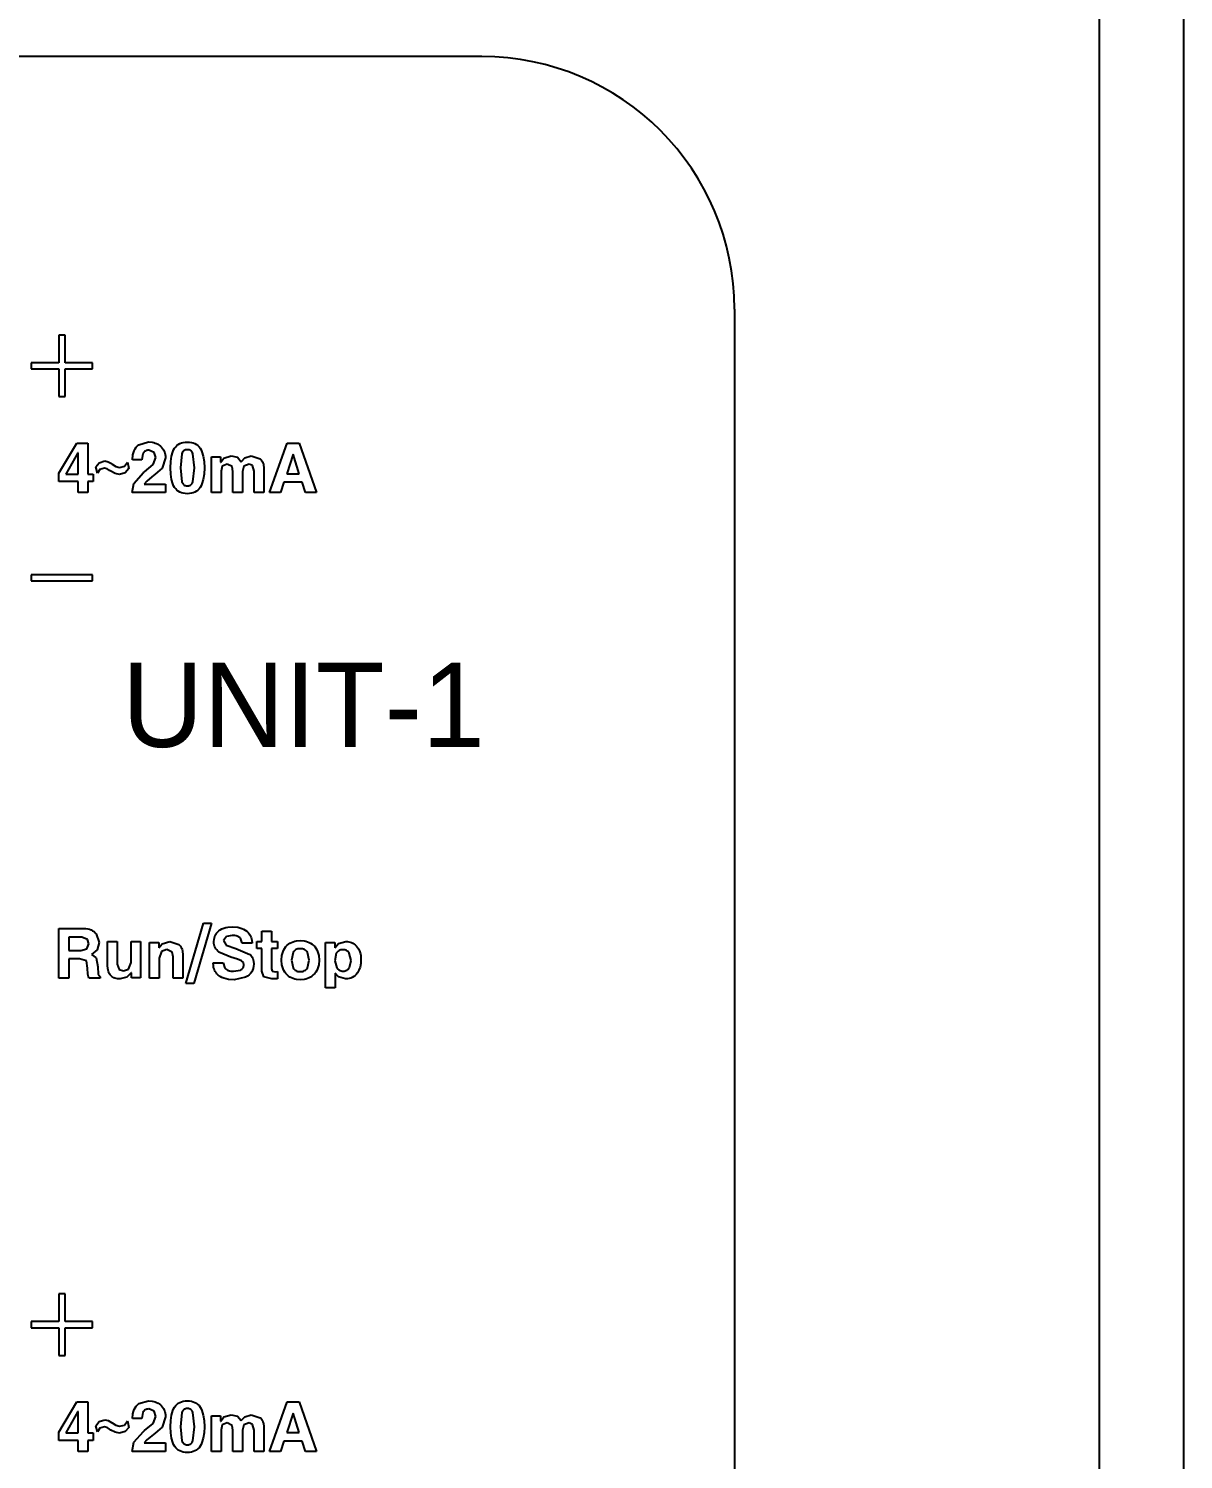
# Model space of a CAD drawing. Header units: millimetres. Extents: x 509 to 2635, y 363 to 1089.
# Drawn here: x 1174.62 to 1195.2, y 690.95 to 716.44 of the extents above; entities that cross this region are included whole.
import ezdxf

# ---------------------------------------------------------------- set-up
doc = ezdxf.new("R2010")
doc.units = ezdxf.units.MM

msp = doc.modelspace()

# ---------------------------------------------------------------- linework, layer by layer
for p, q in [((1193.703, 734.939), (1193.703, 636.939)), ((1195.203, 734.939), (1195.203, 636.939)), ((1187.203, 711.439), (1187.203, 650.439)), ((1175.273, 710.977), (1175.163, 710.977)), ((1175.163, 710.977), (1175.163, 710.485)), ((1175.273, 710.485), (1175.273, 710.977)), ((1175.163, 710.485), (1174.67, 710.485)), ((1174.67, 710.485), (1174.67, 710.375)), ((1174.67, 710.375), (1175.163, 710.375)), ((1175.163, 710.375), (1175.163, 709.882)), ((1175.765, 710.485), (1175.273, 710.485)), ((1175.273, 710.375), (1175.765, 710.375)), ((1175.273, 709.882), (1175.273, 710.375)), ((1175.765, 710.375), (1175.765, 710.485)), ((1175.163, 709.882), (1175.273, 709.882)), ((1175.16, 708.517), (1175.481, 709.054)), ((1175.481, 709.054), (1175.677, 709.054)), ((1175.677, 709.054), (1175.677, 708.501)), ((1176.521, 708.95), (1176.54, 708.978)), ((1176.54, 708.978), (1176.563, 709.003)), ((1176.563, 709.003), (1176.59, 709.024)), ((1176.59, 709.024), (1176.762, 709.073)), ((1176.762, 709.073), (1176.824, 709.068)), ((1176.824, 709.068), (1176.853, 709.063)), ((1176.853, 709.063), (1176.88, 709.055)), ((1176.88, 709.055), (1176.906, 709.045)), ((1176.906, 709.045), (1176.93, 709.032)), ((1176.93, 709.032), (1176.953, 709.018)), ((1176.953, 709.018), (1176.975, 709.001)), ((1176.975, 709.001), (1176.995, 708.981)), ((1176.995, 708.981), (1177.013, 708.958)), ((1177.208, 708.932), (1177.225, 708.961)), ((1177.225, 708.961), (1177.245, 708.987)), ((1177.245, 708.987), (1177.267, 709.01)), ((1177.267, 709.01), (1177.292, 709.029)), ((1177.292, 709.029), (1177.319, 709.044)), ((1177.319, 709.044), (1177.349, 709.056)), ((1177.349, 709.056), (1177.381, 709.065)), ((1177.381, 709.065), (1177.416, 709.07)), ((1177.416, 709.07), (1177.454, 709.072)), ((1177.454, 709.072), (1177.491, 709.07)), ((1177.491, 709.07), (1177.526, 709.065)), ((1177.526, 709.065), (1177.558, 709.056)), ((1177.558, 709.056), (1177.588, 709.044)), ((1177.588, 709.044), (1177.615, 709.029)), ((1177.615, 709.029), (1177.64, 709.01)), ((1177.64, 709.01), (1177.662, 708.987)), ((1177.662, 708.987), (1177.681, 708.961)), ((1177.681, 708.961), (1177.699, 708.932)), ((1178.918, 708.172), (1179.232, 709.054)), ((1179.232, 709.054), (1179.446, 709.054)), ((1179.446, 709.054), (1179.756, 708.172)), ((1175.503, 708.881), (1175.288, 708.501)), ((1175.506, 708.881), (1175.503, 708.881)), ((1175.505, 708.501), (1175.506, 708.881)), ((1175.881, 708.703), (1175.98, 708.735)), ((1175.98, 708.735), (1176.042, 708.72)), ((1176.042, 708.72), (1176.099, 708.689)), ((1176.331, 708.642), (1176.388, 708.716)), ((1176.388, 708.716), (1176.413, 708.6)), ((1176.477, 708.755), (1176.484, 708.844)), ((1176.644, 708.755), (1176.477, 708.755)), ((1176.484, 708.844), (1176.493, 708.882)), ((1176.493, 708.882), (1176.505, 708.918)), ((1176.505, 708.918), (1176.521, 708.95)), ((1176.662, 708.866), (1176.644, 708.755)), ((1176.67, 708.88), (1176.662, 708.866)), ((1176.679, 708.893), (1176.67, 708.88)), ((1176.69, 708.904), (1176.679, 708.893)), ((1176.703, 708.912), (1176.69, 708.904)), ((1176.717, 708.919), (1176.703, 708.912)), ((1176.733, 708.924), (1176.717, 708.919)), ((1176.751, 708.927), (1176.733, 708.924)), ((1176.769, 708.928), (1176.751, 708.927)), ((1176.86, 708.886), (1176.769, 708.928)), ((1176.843, 708.67), (1176.889, 708.794)), ((1176.889, 708.794), (1176.86, 708.886)), ((1177.062, 708.788), (1177.002, 708.606)), ((1177.013, 708.958), (1177.028, 708.934)), ((1177.028, 708.934), (1177.04, 708.909)), ((1177.04, 708.909), (1177.05, 708.881)), ((1177.05, 708.881), (1177.057, 708.852)), ((1177.057, 708.852), (1177.061, 708.821)), ((1177.061, 708.821), (1177.062, 708.788)), ((1177.152, 708.611), (1177.156, 708.723)), ((1177.156, 708.723), (1177.17, 708.818)), ((1177.17, 708.818), (1177.193, 708.898)), ((1177.193, 708.898), (1177.208, 708.932)), ((1177.355, 708.863), (1177.33, 708.611)), ((1177.362, 708.88), (1177.355, 708.863)), ((1177.371, 708.895), (1177.362, 708.88)), ((1177.381, 708.907), (1177.371, 708.895)), ((1177.393, 708.917), (1177.381, 708.907)), ((1177.399, 708.922), (1177.393, 708.917)), ((1177.406, 708.925), (1177.399, 708.922)), ((1177.42, 708.931), (1177.406, 708.925)), ((1177.436, 708.934), (1177.42, 708.931)), ((1177.454, 708.935), (1177.436, 708.934)), ((1177.471, 708.934), (1177.454, 708.935)), ((1177.487, 708.931), (1177.471, 708.934)), ((1177.501, 708.925), (1177.487, 708.931)), ((1177.514, 708.917), (1177.501, 708.925)), ((1177.526, 708.907), (1177.514, 708.917)), ((1177.536, 708.895), (1177.526, 708.907)), ((1177.545, 708.88), (1177.536, 708.895)), ((1177.553, 708.863), (1177.545, 708.88)), ((1177.579, 708.611), (1177.553, 708.863)), ((1177.699, 708.932), (1177.714, 708.898)), ((1177.714, 708.898), (1177.737, 708.818)), ((1177.737, 708.818), (1177.751, 708.723)), ((1177.751, 708.723), (1177.756, 708.611)), ((1177.882, 708.172), (1177.882, 708.808)), ((1177.882, 708.808), (1178.046, 708.808)), ((1178.046, 708.808), (1178.046, 708.713)), ((1178.046, 708.713), (1178.049, 708.713)), ((1178.049, 708.713), (1178.106, 708.786)), ((1178.106, 708.786), (1178.233, 708.826)), ((1178.233, 708.826), (1178.344, 708.801)), ((1178.344, 708.801), (1178.415, 708.722)), ((1178.415, 708.722), (1178.419, 708.728)), ((1178.419, 708.728), (1178.475, 708.79)), ((1178.475, 708.79), (1178.589, 708.826)), ((1178.589, 708.826), (1178.751, 708.771)), ((1178.751, 708.771), (1178.767, 708.756)), ((1178.767, 708.756), (1178.78, 708.739)), ((1178.78, 708.739), (1178.791, 708.72)), ((1178.791, 708.72), (1178.801, 708.701)), ((1179.337, 708.855), (1179.224, 708.506)), ((1179.448, 708.506), (1179.337, 708.855)), ((1175.16, 708.367), (1175.16, 708.517)), ((1175.288, 708.501), (1175.505, 708.501)), ((1175.677, 708.501), (1175.774, 708.501)), ((1175.774, 708.501), (1175.774, 708.367)), ((1175.825, 708.629), (1175.881, 708.703)), ((1175.849, 708.518), (1175.825, 708.629)), ((1175.896, 708.585), (1175.849, 708.518)), ((1175.976, 708.608), (1175.896, 708.585)), ((1176.023, 708.595), (1175.976, 708.608)), ((1176.067, 708.567), (1176.023, 708.595)), ((1176.089, 708.553), (1176.067, 708.567)), ((1176.166, 708.511), (1176.089, 708.553)), ((1176.099, 708.689), (1176.114, 708.678)), ((1176.114, 708.678), (1176.177, 708.639)), ((1176.243, 708.494), (1176.166, 708.511)), ((1176.177, 708.639), (1176.244, 708.619)), ((1176.343, 708.524), (1176.243, 708.494)), ((1176.244, 708.619), (1176.331, 708.642)), ((1176.413, 708.6), (1176.343, 708.524)), ((1176.5, 708.334), (1176.673, 708.529)), ((1176.673, 708.529), (1176.691, 708.543)), ((1176.691, 708.543), (1176.843, 708.67)), ((1176.881, 708.497), (1176.819, 708.45)), ((1177.002, 708.606), (1176.881, 708.497)), ((1177.156, 708.501), (1177.152, 708.611)), ((1177.17, 708.407), (1177.156, 708.501)), ((1177.33, 708.611), (1177.355, 708.363)), ((1177.553, 708.363), (1177.579, 708.611)), ((1177.751, 708.501), (1177.737, 708.407)), ((1177.756, 708.611), (1177.751, 708.501)), ((1178.076, 708.645), (1178.054, 708.554)), ((1178.054, 708.554), (1178.054, 708.172)), ((1178.16, 708.681), (1178.076, 708.645)), ((1178.25, 708.636), (1178.16, 708.681)), ((1178.264, 708.548), (1178.25, 708.636)), ((1178.264, 708.172), (1178.264, 708.548)), ((1178.462, 708.644), (1178.435, 708.548)), ((1178.435, 708.548), (1178.435, 708.172)), ((1178.552, 708.681), (1178.462, 708.644)), ((1178.615, 708.654), (1178.552, 708.681)), ((1178.644, 708.553), (1178.615, 708.654)), ((1178.644, 708.172), (1178.644, 708.553)), ((1178.801, 708.701), (1178.808, 708.68)), ((1178.808, 708.68), (1178.813, 708.657)), ((1178.813, 708.657), (1178.816, 708.633)), ((1178.816, 708.633), (1178.817, 708.608)), ((1178.817, 708.608), (1178.817, 708.172)), ((1179.224, 708.506), (1179.448, 708.506)), ((1175.505, 708.367), (1175.16, 708.367)), ((1175.505, 708.172), (1175.505, 708.367)), ((1175.774, 708.367), (1175.677, 708.367)), ((1175.677, 708.367), (1175.677, 708.172)), ((1176.468, 708.172), (1176.5, 708.334)), ((1176.729, 708.377), (1176.684, 708.324)), ((1176.684, 708.324), (1177.062, 708.324)), ((1176.819, 708.45), (1176.729, 708.377)), ((1177.062, 708.324), (1177.062, 708.172)), ((1177.193, 708.327), (1177.17, 708.407)), ((1177.208, 708.294), (1177.193, 708.327)), ((1177.225, 708.264), (1177.208, 708.294)), ((1177.245, 708.238), (1177.225, 708.264)), ((1177.267, 708.215), (1177.245, 708.238)), ((1177.292, 708.196), (1177.267, 708.215)), ((1177.319, 708.18), (1177.292, 708.196)), ((1177.355, 708.363), (1177.362, 708.346)), ((1177.362, 708.346), (1177.371, 708.331)), ((1177.371, 708.331), (1177.381, 708.319)), ((1177.381, 708.319), (1177.393, 708.308)), ((1177.393, 708.308), (1177.399, 708.304)), ((1177.399, 708.304), (1177.406, 708.3)), ((1177.406, 708.3), (1177.42, 708.295)), ((1177.42, 708.295), (1177.436, 708.291)), ((1177.436, 708.291), (1177.454, 708.29)), ((1177.454, 708.29), (1177.471, 708.291)), ((1177.471, 708.291), (1177.487, 708.295)), ((1177.487, 708.295), (1177.501, 708.3)), ((1177.501, 708.3), (1177.514, 708.308)), ((1177.514, 708.308), (1177.526, 708.319)), ((1177.526, 708.319), (1177.536, 708.331)), ((1177.536, 708.331), (1177.545, 708.346)), ((1177.545, 708.346), (1177.553, 708.363)), ((1177.615, 708.196), (1177.588, 708.18)), ((1177.64, 708.215), (1177.615, 708.196)), ((1177.662, 708.238), (1177.64, 708.215)), ((1177.681, 708.264), (1177.662, 708.238)), ((1177.699, 708.294), (1177.681, 708.264)), ((1177.714, 708.327), (1177.699, 708.294)), ((1177.737, 708.407), (1177.714, 708.327)), ((1179.175, 708.355), (1179.114, 708.172)), ((1179.499, 708.355), (1179.175, 708.355)), ((1179.556, 708.172), (1179.499, 708.355)), ((1175.677, 708.172), (1175.505, 708.172)), ((1177.062, 708.172), (1176.468, 708.172)), ((1177.349, 708.168), (1177.319, 708.18)), ((1177.381, 708.159), (1177.349, 708.168)), ((1177.416, 708.154), (1177.381, 708.159)), ((1177.454, 708.152), (1177.416, 708.154)), ((1177.491, 708.154), (1177.454, 708.152)), ((1177.526, 708.159), (1177.491, 708.154)), ((1177.558, 708.168), (1177.526, 708.159)), ((1177.588, 708.18), (1177.558, 708.168)), ((1178.054, 708.172), (1177.882, 708.172)), ((1178.435, 708.172), (1178.264, 708.172)), ((1178.817, 708.172), (1178.644, 708.172)), ((1179.114, 708.172), (1178.918, 708.172)), ((1179.756, 708.172), (1179.556, 708.172)), ((1175.765, 706.707), (1174.67, 706.707)), ((1174.67, 706.707), (1174.67, 706.597)), ((1175.765, 706.597), (1175.765, 706.707)), ((1174.67, 706.597), (1175.765, 706.597)), ((1175.16, 700.403), (1175.606, 700.403)), ((1175.16, 699.521), (1175.16, 700.403)), ((1175.606, 700.403), (1175.643, 700.402)), ((1175.643, 700.402), (1175.677, 700.397)), ((1175.677, 700.397), (1175.709, 700.39)), ((1175.709, 700.39), (1175.739, 700.379)), ((1175.739, 700.379), (1175.765, 700.366)), ((1175.765, 700.366), (1175.79, 700.349)), ((1175.79, 700.349), (1175.812, 700.33)), ((1175.812, 700.33), (1175.831, 700.307)), ((1175.831, 700.307), (1175.883, 700.154)), ((1177.427, 699.425), (1177.742, 700.499)), ((1177.886, 700.499), (1177.571, 699.425)), ((1177.742, 700.499), (1177.886, 700.499)), ((1177.95, 700.284), (1177.961, 700.303)), ((1177.961, 700.303), (1177.974, 700.322)), ((1177.974, 700.322), (1177.988, 700.339)), ((1177.988, 700.339), (1178.012, 700.361)), ((1178.012, 700.361), (1178.038, 700.38)), ((1178.038, 700.38), (1178.068, 700.396)), ((1178.068, 700.396), (1178.101, 700.409)), ((1178.101, 700.409), (1178.137, 700.42)), ((1178.137, 700.42), (1178.176, 700.427)), ((1178.176, 700.427), (1178.265, 700.433)), ((1178.265, 700.433), (1178.35, 700.426)), ((1178.35, 700.426), (1178.388, 700.418)), ((1178.388, 700.418), (1178.423, 700.407)), ((1178.423, 700.407), (1178.456, 700.393)), ((1178.456, 700.393), (1178.485, 700.375)), ((1178.485, 700.375), (1178.512, 700.355)), ((1178.512, 700.355), (1178.537, 700.331)), ((1178.537, 700.331), (1178.553, 700.311)), ((1178.553, 700.311), (1178.567, 700.289)), ((1178.783, 700.175), (1178.783, 700.357)), ((1178.783, 700.357), (1178.954, 700.357)), ((1178.954, 700.357), (1178.954, 700.175)), ((1175.57, 700.251), (1175.339, 700.251)), ((1175.339, 700.251), (1175.339, 700.014)), ((1175.557, 700.014), (1175.663, 700.042)), ((1175.674, 700.211), (1175.57, 700.251)), ((1175.663, 700.042), (1175.699, 700.134)), ((1175.699, 700.134), (1175.674, 700.211)), ((1175.883, 700.154), (1175.848, 700.024)), ((1176.031, 700.175), (1176.204, 700.175)), ((1176.031, 699.746), (1176.031, 700.175)), ((1176.204, 700.175), (1176.204, 699.77)), ((1176.449, 699.799), (1176.449, 700.175)), ((1176.449, 700.175), (1176.62, 700.175)), ((1176.62, 700.175), (1176.62, 699.523)), ((1176.78, 700.157), (1176.944, 700.157)), ((1176.78, 699.521), (1176.78, 700.157)), ((1176.944, 700.157), (1176.944, 700.062)), ((1176.944, 700.062), (1176.947, 700.062)), ((1176.947, 700.062), (1177.007, 700.133)), ((1177.007, 700.133), (1177.142, 700.175)), ((1177.142, 700.175), (1177.304, 700.12)), ((1177.304, 700.12), (1177.32, 700.104)), ((1177.32, 700.104), (1177.333, 700.088)), ((1177.333, 700.088), (1177.344, 700.069)), ((1177.344, 700.069), (1177.354, 700.05)), ((1177.354, 700.05), (1177.361, 700.028)), ((1177.926, 700.167), (1177.93, 700.217)), ((1177.927, 700.139), (1177.926, 700.167)), ((1177.932, 700.113), (1177.927, 700.139)), ((1177.93, 700.217), (1177.935, 700.241)), ((1177.939, 700.089), (1177.932, 700.113)), ((1177.935, 700.241), (1177.942, 700.263)), ((1177.948, 700.065), (1177.939, 700.089)), ((1177.942, 700.263), (1177.95, 700.284)), ((1177.961, 700.043), (1177.948, 700.065)), ((1177.976, 700.022), (1177.961, 700.043)), ((1178.149, 700.26), (1178.099, 700.188)), ((1178.099, 700.188), (1178.146, 700.108)), ((1178.146, 700.108), (1178.316, 700.046)), ((1178.252, 700.282), (1178.149, 700.26)), ((1178.3, 700.279), (1178.252, 700.282)), ((1178.322, 700.275), (1178.3, 700.279)), ((1178.316, 700.046), (1178.567, 699.943)), ((1178.341, 700.269), (1178.322, 700.275)), ((1178.359, 700.262), (1178.341, 700.269)), ((1178.375, 700.253), (1178.359, 700.262)), ((1178.389, 700.242), (1178.375, 700.253)), ((1178.401, 700.23), (1178.389, 700.242)), ((1178.432, 700.141), (1178.401, 700.23)), ((1178.607, 700.141), (1178.432, 700.141)), ((1178.567, 700.289), (1178.58, 700.267)), ((1178.58, 700.267), (1178.589, 700.244)), ((1178.589, 700.244), (1178.597, 700.22)), ((1178.597, 700.22), (1178.603, 700.194)), ((1178.603, 700.194), (1178.607, 700.141)), ((1178.694, 700.175), (1178.783, 700.175)), ((1178.694, 700.051), (1178.694, 700.175)), ((1178.783, 700.051), (1178.694, 700.051)), ((1178.783, 699.647), (1178.783, 700.051)), ((1178.954, 700.175), (1179.062, 700.175)), ((1178.954, 700.051), (1178.954, 699.688)), ((1179.062, 700.051), (1178.954, 700.051)), ((1179.062, 700.175), (1179.062, 700.051)), ((1179.172, 700.025), (1179.189, 700.054)), ((1179.189, 700.054), (1179.209, 700.081)), ((1179.209, 700.081), (1179.233, 700.106)), ((1179.233, 700.106), (1179.256, 700.125)), ((1179.256, 700.125), (1179.281, 700.142)), ((1179.281, 700.142), (1179.308, 700.156)), ((1179.308, 700.156), (1179.336, 700.168)), ((1179.336, 700.168), (1179.366, 700.177)), ((1179.366, 700.177), (1179.398, 700.183)), ((1179.398, 700.183), (1179.466, 700.188)), ((1179.424, 700.041), (1179.406, 700.035)), ((1179.444, 700.044), (1179.424, 700.041)), ((1179.466, 700.045), (1179.444, 700.044)), ((1179.466, 700.188), (1179.534, 700.183)), ((1179.487, 700.044), (1179.466, 700.045)), ((1179.507, 700.041), (1179.487, 700.044)), ((1179.525, 700.035), (1179.507, 700.041)), ((1179.534, 700.183), (1179.565, 700.177)), ((1179.565, 700.177), (1179.595, 700.168)), ((1179.595, 700.168), (1179.623, 700.156)), ((1179.623, 700.156), (1179.65, 700.142)), ((1179.65, 700.142), (1179.675, 700.125)), ((1179.675, 700.125), (1179.698, 700.106)), ((1179.698, 700.106), (1179.722, 700.081)), ((1179.722, 700.081), (1179.743, 700.054)), ((1179.743, 700.054), (1179.76, 700.025)), ((1179.915, 700.157), (1180.081, 700.157)), ((1179.915, 699.348), (1179.915, 700.157)), ((1180.081, 700.157), (1180.081, 700.063)), ((1180.081, 700.063), (1180.082, 700.063)), ((1180.082, 700.063), (1180.148, 700.139)), ((1180.148, 700.139), (1180.277, 700.175)), ((1180.277, 700.175), (1180.305, 700.174)), ((1180.305, 700.174), (1180.331, 700.17)), ((1180.331, 700.17), (1180.357, 700.163)), ((1180.357, 700.163), (1180.381, 700.154)), ((1180.381, 700.154), (1180.404, 700.143)), ((1180.404, 700.143), (1180.426, 700.128)), ((1180.426, 700.128), (1180.446, 700.112)), ((1180.446, 700.112), (1180.466, 700.092)), ((1180.466, 700.092), (1180.485, 700.069)), ((1180.485, 700.069), (1180.501, 700.043)), ((1180.501, 700.043), (1180.515, 700.016)), ((1175.339, 700.014), (1175.557, 700.014)), ((1175.339, 699.866), (1175.339, 699.521)), ((1175.531, 699.866), (1175.339, 699.866)), ((1175.654, 699.827), (1175.531, 699.866)), ((1175.676, 699.699), (1175.654, 699.827)), ((1175.848, 700.024), (1175.747, 699.944)), ((1175.747, 699.944), (1175.83, 699.882)), ((1175.83, 699.882), (1175.858, 699.72)), ((1176.403, 699.682), (1176.449, 699.799)), ((1176.99, 699.993), (1176.951, 699.879)), ((1176.951, 699.879), (1176.951, 699.521)), ((1177.087, 700.03), (1176.99, 699.993)), ((1177.183, 699.985), (1177.087, 700.03)), ((1177.198, 699.902), (1177.183, 699.985)), ((1177.198, 699.521), (1177.198, 699.902)), ((1177.361, 700.028), (1177.366, 700.006)), ((1177.366, 700.006), (1177.369, 699.982)), ((1177.369, 699.982), (1177.37, 699.957)), ((1177.37, 699.957), (1177.37, 699.521)), ((1177.913, 699.793), (1178.091, 699.793)), ((1177.917, 699.737), (1177.913, 699.793)), ((1177.994, 700.003), (1177.976, 700.022)), ((1178.015, 699.985), (1177.994, 700.003)), ((1178.229, 699.892), (1178.015, 699.985)), ((1178.091, 699.793), (1178.123, 699.696)), ((1178.347, 699.858), (1178.229, 699.892)), ((1178.418, 699.83), (1178.347, 699.858)), ((1178.452, 699.799), (1178.418, 699.83)), ((1178.46, 699.755), (1178.452, 699.799)), ((1178.567, 699.943), (1178.583, 699.928)), ((1178.583, 699.928), (1178.598, 699.91)), ((1178.598, 699.91), (1178.609, 699.891)), ((1178.609, 699.891), (1178.619, 699.871)), ((1178.619, 699.871), (1178.627, 699.848)), ((1178.627, 699.848), (1178.632, 699.824)), ((1178.632, 699.824), (1178.637, 699.771)), ((1179.132, 699.84), (1179.139, 699.921)), ((1179.139, 699.76), (1179.132, 699.84)), ((1179.139, 699.921), (1179.147, 699.958)), ((1179.147, 699.958), (1179.158, 699.993)), ((1179.158, 699.993), (1179.172, 700.025)), ((1179.338, 699.977), (1179.31, 699.84)), ((1179.31, 699.84), (1179.338, 699.706)), ((1179.348, 699.993), (1179.338, 699.977)), ((1179.36, 700.006), (1179.348, 699.993)), ((1179.374, 700.018), (1179.36, 700.006)), ((1179.389, 700.028), (1179.374, 700.018)), ((1179.406, 700.035), (1179.389, 700.028)), ((1179.542, 700.028), (1179.525, 700.035)), ((1179.557, 700.018), (1179.542, 700.028)), ((1179.571, 700.006), (1179.557, 700.018)), ((1179.583, 699.993), (1179.571, 700.006)), ((1179.593, 699.977), (1179.583, 699.993)), ((1179.623, 699.84), (1179.593, 699.977)), ((1179.593, 699.706), (1179.623, 699.84)), ((1179.76, 700.025), (1179.774, 699.993)), ((1179.774, 699.993), (1179.786, 699.958)), ((1179.786, 699.958), (1179.794, 699.921)), ((1179.794, 699.921), (1179.8, 699.84)), ((1179.8, 699.84), (1179.794, 699.76)), ((1180.108, 699.963), (1180.081, 699.827)), ((1180.081, 699.827), (1180.114, 699.704)), ((1180.118, 699.978), (1180.108, 699.963)), ((1180.13, 699.991), (1180.118, 699.978)), ((1180.142, 700.002), (1180.13, 699.991)), ((1180.156, 700.011), (1180.142, 700.002)), ((1180.172, 700.018), (1180.156, 700.011)), ((1180.189, 700.023), (1180.172, 700.018)), ((1180.207, 700.025), (1180.189, 700.023)), ((1180.226, 700.026), (1180.207, 700.025)), ((1180.244, 700.026), (1180.226, 700.026)), ((1180.261, 700.023), (1180.244, 700.026)), ((1180.277, 700.018), (1180.261, 700.023)), ((1180.291, 700.012), (1180.277, 700.018)), ((1180.305, 700.003), (1180.291, 700.012)), ((1180.317, 699.993), (1180.305, 700.003)), ((1180.328, 699.981), (1180.317, 699.993)), ((1180.338, 699.968), (1180.328, 699.981)), ((1180.371, 699.835), (1180.338, 699.968)), ((1180.341, 699.712), (1180.371, 699.835)), ((1180.515, 700.016), (1180.527, 699.986)), ((1180.527, 699.986), (1180.536, 699.955)), ((1180.536, 699.955), (1180.542, 699.921)), ((1180.542, 699.921), (1180.547, 699.847)), ((1180.547, 699.847), (1180.543, 699.78)), ((1175.68, 699.593), (1175.676, 699.699)), ((1175.695, 699.521), (1175.68, 699.593)), ((1175.858, 699.72), (1175.863, 699.589)), ((1175.863, 699.589), (1175.898, 699.545)), ((1175.898, 699.545), (1175.898, 699.521)), ((1176.035, 699.69), (1176.031, 699.746)), ((1176.04, 699.664), (1176.035, 699.69)), ((1176.047, 699.641), (1176.04, 699.664)), ((1176.056, 699.619), (1176.047, 699.641)), ((1176.067, 699.599), (1176.056, 699.619)), ((1176.079, 699.58), (1176.067, 699.599)), ((1176.094, 699.564), (1176.079, 699.58)), ((1176.109, 699.55), (1176.094, 699.564)), ((1176.126, 699.538), (1176.109, 699.55)), ((1176.144, 699.528), (1176.126, 699.538)), ((1176.204, 699.77), (1176.24, 699.674)), ((1176.24, 699.674), (1176.316, 699.651)), ((1176.373, 699.535), (1176.255, 699.505)), ((1176.316, 699.651), (1176.403, 699.682)), ((1176.454, 699.616), (1176.373, 699.535)), ((1176.456, 699.616), (1176.454, 699.616)), ((1176.456, 699.523), (1176.456, 699.616)), ((1177.922, 699.71), (1177.917, 699.737)), ((1177.929, 699.686), (1177.922, 699.71)), ((1177.939, 699.662), (1177.929, 699.686)), ((1177.95, 699.64), (1177.939, 699.662)), ((1177.964, 699.619), (1177.95, 699.64)), ((1177.98, 699.599), (1177.964, 699.619)), ((1178.005, 699.574), (1177.98, 699.599)), ((1178.035, 699.552), (1178.005, 699.574)), ((1178.068, 699.534), (1178.035, 699.552)), ((1178.104, 699.518), (1178.068, 699.534)), ((1178.123, 699.696), (1178.135, 699.684)), ((1178.135, 699.684), (1178.149, 699.673)), ((1178.149, 699.673), (1178.166, 699.664)), ((1178.166, 699.664), (1178.184, 699.657)), ((1178.184, 699.657), (1178.204, 699.651)), ((1178.204, 699.651), (1178.226, 699.647)), ((1178.226, 699.647), (1178.276, 699.644)), ((1178.276, 699.644), (1178.4, 699.665)), ((1178.492, 699.536), (1178.289, 699.491)), ((1178.4, 699.665), (1178.414, 699.673)), ((1178.414, 699.673), (1178.426, 699.682)), ((1178.426, 699.682), (1178.437, 699.691)), ((1178.437, 699.691), (1178.445, 699.702)), ((1178.445, 699.702), (1178.451, 699.714)), ((1178.451, 699.714), (1178.456, 699.726)), ((1178.456, 699.726), (1178.459, 699.74)), ((1178.459, 699.74), (1178.46, 699.755)), ((1178.526, 699.555), (1178.492, 699.536)), ((1178.555, 699.577), (1178.526, 699.555)), ((1178.58, 699.602), (1178.555, 699.577)), ((1178.6, 699.63), (1178.58, 699.602)), ((1178.616, 699.661), (1178.6, 699.63)), ((1178.628, 699.694), (1178.616, 699.661)), ((1178.634, 699.731), (1178.628, 699.694)), ((1178.637, 699.771), (1178.634, 699.731)), ((1178.814, 699.545), (1178.783, 699.647)), ((1178.958, 699.505), (1178.814, 699.545)), ((1178.954, 699.688), (1178.964, 699.647)), ((1178.964, 699.647), (1179.026, 699.635)), ((1179.026, 699.635), (1179.062, 699.636)), ((1179.062, 699.636), (1179.062, 699.507)), ((1179.147, 699.723), (1179.139, 699.76)), ((1179.158, 699.689), (1179.147, 699.723)), ((1179.172, 699.657), (1179.158, 699.689)), ((1179.189, 699.628), (1179.172, 699.657)), ((1179.209, 699.601), (1179.189, 699.628)), ((1179.233, 699.577), (1179.209, 699.601)), ((1179.256, 699.557), (1179.233, 699.577)), ((1179.281, 699.539), (1179.256, 699.557)), ((1179.308, 699.525), (1179.281, 699.539)), ((1179.338, 699.706), (1179.348, 699.689)), ((1179.348, 699.689), (1179.361, 699.675)), ((1179.361, 699.675), (1179.374, 699.663)), ((1179.374, 699.663), (1179.389, 699.654)), ((1179.389, 699.654), (1179.406, 699.646)), ((1179.406, 699.646), (1179.424, 699.641)), ((1179.424, 699.641), (1179.444, 699.637)), ((1179.444, 699.637), (1179.466, 699.636)), ((1179.466, 699.636), (1179.487, 699.637)), ((1179.487, 699.637), (1179.507, 699.641)), ((1179.507, 699.641), (1179.525, 699.646)), ((1179.525, 699.646), (1179.542, 699.654)), ((1179.542, 699.654), (1179.557, 699.663)), ((1179.557, 699.663), (1179.571, 699.675)), ((1179.571, 699.675), (1179.583, 699.689)), ((1179.583, 699.689), (1179.593, 699.706)), ((1179.649, 699.539), (1179.623, 699.525)), ((1179.674, 699.557), (1179.649, 699.539)), ((1179.698, 699.577), (1179.674, 699.557)), ((1179.722, 699.601), (1179.698, 699.577)), ((1179.743, 699.628), (1179.722, 699.601)), ((1179.76, 699.657), (1179.743, 699.628)), ((1179.774, 699.689), (1179.76, 699.657)), ((1179.786, 699.723), (1179.774, 699.689)), ((1179.794, 699.76), (1179.786, 699.723)), ((1180.088, 699.607), (1180.088, 699.348)), ((1180.089, 699.607), (1180.088, 699.607)), ((1180.144, 699.543), (1180.089, 699.607)), ((1180.114, 699.704), (1180.125, 699.69)), ((1180.125, 699.69), (1180.137, 699.679)), ((1180.137, 699.679), (1180.15, 699.669)), ((1180.273, 699.505), (1180.144, 699.543)), ((1180.15, 699.669), (1180.163, 699.661)), ((1180.163, 699.661), (1180.178, 699.654)), ((1180.178, 699.654), (1180.195, 699.65)), ((1180.195, 699.65), (1180.212, 699.647)), ((1180.212, 699.647), (1180.23, 699.646)), ((1180.23, 699.646), (1180.248, 699.647)), ((1180.248, 699.647), (1180.265, 699.65)), ((1180.265, 699.65), (1180.28, 699.655)), ((1180.28, 699.655), (1180.295, 699.663)), ((1180.295, 699.663), (1180.308, 699.672)), ((1180.308, 699.672), (1180.32, 699.683)), ((1180.32, 699.683), (1180.331, 699.697)), ((1180.331, 699.697), (1180.341, 699.712)), ((1180.393, 699.532), (1180.366, 699.52)), ((1180.418, 699.547), (1180.393, 699.532)), ((1180.442, 699.566), (1180.418, 699.547)), ((1180.463, 699.588), (1180.442, 699.566)), ((1180.483, 699.613), (1180.463, 699.588)), ((1180.511, 699.663), (1180.483, 699.613)), ((1180.531, 699.718), (1180.511, 699.663)), ((1180.543, 699.78), (1180.531, 699.718)), ((1175.339, 699.521), (1175.16, 699.521)), ((1175.898, 699.521), (1175.695, 699.521)), ((1176.163, 699.52), (1176.144, 699.528)), ((1176.184, 699.513), (1176.163, 699.52)), ((1176.206, 699.509), (1176.184, 699.513)), ((1176.255, 699.505), (1176.206, 699.509)), ((1176.62, 699.523), (1176.456, 699.523)), ((1176.951, 699.521), (1176.78, 699.521)), ((1177.37, 699.521), (1177.198, 699.521)), ((1177.571, 699.425), (1177.427, 699.425)), ((1178.145, 699.507), (1178.104, 699.518)), ((1178.189, 699.498), (1178.145, 699.507)), ((1178.289, 699.491), (1178.189, 699.498)), ((1179.062, 699.507), (1178.958, 699.505)), ((1179.336, 699.513), (1179.308, 699.525)), ((1179.366, 699.503), (1179.336, 699.513)), ((1179.398, 699.497), (1179.366, 699.503)), ((1179.466, 699.491), (1179.398, 699.497)), ((1179.533, 699.497), (1179.466, 699.491)), ((1179.565, 699.503), (1179.533, 699.497)), ((1179.594, 699.513), (1179.565, 699.503)), ((1179.623, 699.525), (1179.594, 699.513)), ((1180.088, 699.348), (1179.915, 699.348)), ((1180.306, 699.507), (1180.273, 699.505)), ((1180.337, 699.512), (1180.306, 699.507)), ((1180.366, 699.52), (1180.337, 699.512)), ((1175.273, 693.894), (1175.163, 693.894)), ((1175.163, 693.894), (1175.163, 693.401)), ((1175.273, 693.401), (1175.273, 693.894)), ((1175.163, 693.401), (1174.67, 693.401)), ((1174.67, 693.401), (1174.67, 693.291)), ((1174.67, 693.291), (1175.163, 693.291)), ((1175.163, 693.291), (1175.163, 692.798)), ((1175.765, 693.401), (1175.273, 693.401)), ((1175.273, 693.291), (1175.765, 693.291)), ((1175.273, 692.798), (1175.273, 693.291)), ((1175.765, 693.291), (1175.765, 693.401)), ((1175.163, 692.798), (1175.273, 692.798)), ((1175.16, 691.433), (1175.481, 691.971)), ((1175.481, 691.971), (1175.677, 691.971)), ((1175.677, 691.971), (1175.677, 691.417)), ((1176.521, 691.866), (1176.54, 691.894)), ((1176.54, 691.894), (1176.563, 691.919)), ((1176.563, 691.919), (1176.59, 691.94)), ((1176.59, 691.94), (1176.762, 691.989)), ((1176.762, 691.989), (1176.824, 691.984)), ((1176.824, 691.984), (1176.853, 691.979)), ((1176.853, 691.979), (1176.88, 691.971)), ((1176.88, 691.971), (1176.906, 691.961)), ((1176.906, 691.961), (1176.93, 691.949)), ((1176.93, 691.949), (1176.953, 691.934)), ((1176.953, 691.934), (1176.975, 691.917)), ((1176.975, 691.917), (1176.995, 691.897)), ((1176.995, 691.897), (1177.013, 691.875)), ((1177.225, 691.877), (1177.245, 691.903)), ((1177.245, 691.903), (1177.267, 691.926)), ((1177.267, 691.926), (1177.292, 691.945)), ((1177.292, 691.945), (1177.319, 691.96)), ((1177.319, 691.96), (1177.349, 691.972)), ((1177.349, 691.972), (1177.381, 691.981)), ((1177.381, 691.981), (1177.416, 691.986)), ((1177.416, 691.986), (1177.454, 691.988)), ((1177.454, 691.988), (1177.491, 691.986)), ((1177.491, 691.986), (1177.526, 691.981)), ((1177.526, 691.981), (1177.558, 691.972)), ((1177.558, 691.972), (1177.588, 691.96)), ((1177.588, 691.96), (1177.615, 691.945)), ((1177.615, 691.945), (1177.64, 691.926)), ((1177.64, 691.926), (1177.662, 691.903)), ((1177.662, 691.903), (1177.681, 691.877)), ((1178.918, 691.088), (1179.232, 691.971)), ((1179.232, 691.971), (1179.446, 691.971)), ((1179.446, 691.971), (1179.756, 691.088)), ((1175.503, 691.797), (1175.288, 691.417)), ((1175.506, 691.797), (1175.503, 691.797)), ((1175.505, 691.417), (1175.506, 691.797)), ((1175.881, 691.619), (1175.98, 691.652)), ((1175.98, 691.652), (1176.042, 691.636)), ((1176.042, 691.636), (1176.099, 691.605)), ((1176.331, 691.558), (1176.388, 691.632)), ((1176.388, 691.632), (1176.413, 691.516)), ((1176.477, 691.672), (1176.484, 691.76)), ((1176.644, 691.672), (1176.477, 691.672)), ((1176.484, 691.76), (1176.493, 691.799)), ((1176.493, 691.799), (1176.505, 691.834)), ((1176.505, 691.834), (1176.521, 691.866)), ((1176.662, 691.782), (1176.644, 691.672)), ((1176.67, 691.796), (1176.662, 691.782)), ((1176.679, 691.809), (1176.67, 691.796)), ((1176.69, 691.82), (1176.679, 691.809)), ((1176.703, 691.829), (1176.69, 691.82)), ((1176.717, 691.835), (1176.703, 691.829)), ((1176.733, 691.84), (1176.717, 691.835)), ((1176.751, 691.843), (1176.733, 691.84)), ((1176.769, 691.844), (1176.751, 691.843)), ((1176.86, 691.802), (1176.769, 691.844)), ((1176.843, 691.587), (1176.889, 691.71)), ((1176.889, 691.71), (1176.86, 691.802)), ((1177.062, 691.704), (1177.002, 691.522)), ((1177.013, 691.875), (1177.028, 691.851)), ((1177.028, 691.851), (1177.04, 691.825)), ((1177.04, 691.825), (1177.05, 691.797)), ((1177.05, 691.797), (1177.057, 691.768)), ((1177.057, 691.768), (1177.061, 691.737)), ((1177.061, 691.737), (1177.062, 691.704)), ((1177.152, 691.528), (1177.156, 691.639)), ((1177.156, 691.639), (1177.17, 691.734)), ((1177.17, 691.734), (1177.193, 691.814)), ((1177.193, 691.814), (1177.208, 691.848)), ((1177.208, 691.848), (1177.225, 691.877)), ((1177.355, 691.78), (1177.33, 691.528)), ((1177.362, 691.796), (1177.355, 691.78)), ((1177.371, 691.811), (1177.362, 691.796)), ((1177.381, 691.823), (1177.371, 691.811)), ((1177.393, 691.834), (1177.381, 691.823)), ((1177.399, 691.838), (1177.393, 691.834)), ((1177.406, 691.841), (1177.399, 691.838)), ((1177.42, 691.847), (1177.406, 691.841)), ((1177.436, 691.85), (1177.42, 691.847)), ((1177.454, 691.852), (1177.436, 691.85)), ((1177.471, 691.85), (1177.454, 691.852)), ((1177.487, 691.847), (1177.471, 691.85)), ((1177.501, 691.841), (1177.487, 691.847)), ((1177.514, 691.834), (1177.501, 691.841)), ((1177.526, 691.823), (1177.514, 691.834)), ((1177.536, 691.811), (1177.526, 691.823)), ((1177.545, 691.796), (1177.536, 691.811)), ((1177.553, 691.78), (1177.545, 691.796)), ((1177.579, 691.528), (1177.553, 691.78)), ((1177.681, 691.877), (1177.699, 691.848)), ((1177.699, 691.848), (1177.714, 691.814)), ((1177.714, 691.814), (1177.737, 691.734)), ((1177.737, 691.734), (1177.751, 691.639)), ((1177.751, 691.639), (1177.756, 691.528)), ((1177.882, 691.724), (1178.046, 691.724)), ((1177.882, 691.088), (1177.882, 691.724)), ((1178.046, 691.724), (1178.046, 691.629)), ((1178.046, 691.629), (1178.049, 691.629)), ((1178.049, 691.629), (1178.106, 691.702)), ((1178.106, 691.702), (1178.233, 691.742)), ((1178.233, 691.742), (1178.344, 691.717)), ((1178.344, 691.717), (1178.415, 691.638)), ((1178.415, 691.638), (1178.419, 691.644)), ((1178.419, 691.644), (1178.475, 691.706)), ((1178.475, 691.706), (1178.589, 691.742)), ((1178.589, 691.742), (1178.751, 691.687)), ((1178.751, 691.687), (1178.767, 691.672)), ((1178.767, 691.672), (1178.78, 691.655)), ((1178.78, 691.655), (1178.791, 691.637)), ((1178.791, 691.637), (1178.801, 691.617)), ((1179.337, 691.771), (1179.224, 691.422)), ((1179.448, 691.422), (1179.337, 691.771)), ((1175.16, 691.283), (1175.16, 691.433)), ((1175.288, 691.417), (1175.505, 691.417)), ((1175.677, 691.417), (1175.774, 691.417)), ((1175.774, 691.417), (1175.774, 691.283)), ((1175.825, 691.546), (1175.881, 691.619)), ((1175.849, 691.434), (1175.825, 691.546)), ((1175.896, 691.501), (1175.849, 691.434)), ((1175.976, 691.524), (1175.896, 691.501)), ((1176.023, 691.511), (1175.976, 691.524)), ((1176.067, 691.483), (1176.023, 691.511)), ((1176.089, 691.469), (1176.067, 691.483)), ((1176.166, 691.428), (1176.089, 691.469)), ((1176.099, 691.605), (1176.114, 691.594)), ((1176.114, 691.594), (1176.177, 691.555)), ((1176.243, 691.41), (1176.166, 691.428)), ((1176.177, 691.555), (1176.244, 691.535)), ((1176.343, 691.44), (1176.243, 691.41)), ((1176.244, 691.535), (1176.331, 691.558)), ((1176.413, 691.516), (1176.343, 691.44)), ((1176.5, 691.25), (1176.673, 691.445)), ((1176.673, 691.445), (1176.691, 691.46)), ((1176.691, 691.46), (1176.843, 691.587)), ((1176.881, 691.413), (1176.819, 691.366)), ((1177.002, 691.522), (1176.881, 691.413)), ((1177.156, 691.417), (1177.152, 691.528)), ((1177.17, 691.323), (1177.156, 691.417)), ((1177.33, 691.528), (1177.355, 691.279)), ((1177.553, 691.279), (1177.579, 691.528)), ((1177.751, 691.417), (1177.737, 691.323)), ((1177.756, 691.528), (1177.751, 691.417)), ((1178.076, 691.561), (1178.054, 691.47)), ((1178.054, 691.47), (1178.054, 691.088)), ((1178.16, 691.598), (1178.076, 691.561)), ((1178.25, 691.552), (1178.16, 691.598)), ((1178.264, 691.464), (1178.25, 691.552)), ((1178.264, 691.088), (1178.264, 691.464)), ((1178.462, 691.56), (1178.435, 691.464)), ((1178.435, 691.464), (1178.435, 691.088)), ((1178.552, 691.598), (1178.462, 691.56)), ((1178.615, 691.57), (1178.552, 691.598)), ((1178.644, 691.469), (1178.615, 691.57)), ((1178.644, 691.088), (1178.644, 691.469)), ((1178.801, 691.617), (1178.808, 691.596)), ((1178.808, 691.596), (1178.813, 691.573)), ((1178.813, 691.573), (1178.816, 691.549)), ((1178.816, 691.549), (1178.817, 691.524)), ((1178.817, 691.524), (1178.817, 691.088)), ((1179.224, 691.422), (1179.448, 691.422)), ((1175.505, 691.283), (1175.16, 691.283)), ((1175.505, 691.088), (1175.505, 691.283)), ((1175.774, 691.283), (1175.677, 691.283)), ((1175.677, 691.283), (1175.677, 691.088)), ((1176.468, 691.088), (1176.5, 691.25)), ((1176.729, 691.293), (1176.684, 691.24)), ((1176.684, 691.24), (1177.062, 691.24)), ((1176.819, 691.366), (1176.729, 691.293)), ((1177.062, 691.24), (1177.062, 691.088)), ((1177.193, 691.244), (1177.17, 691.323)), ((1177.208, 691.21), (1177.193, 691.244)), ((1177.225, 691.18), (1177.208, 691.21)), ((1177.245, 691.154), (1177.225, 691.18)), ((1177.267, 691.131), (1177.245, 691.154)), ((1177.292, 691.112), (1177.267, 691.131)), ((1177.355, 691.279), (1177.362, 691.262)), ((1177.362, 691.262), (1177.371, 691.247)), ((1177.371, 691.247), (1177.381, 691.235)), ((1177.381, 691.235), (1177.393, 691.224)), ((1177.393, 691.224), (1177.399, 691.22)), ((1177.399, 691.22), (1177.406, 691.216)), ((1177.406, 691.216), (1177.42, 691.211)), ((1177.42, 691.211), (1177.436, 691.207)), ((1177.436, 691.207), (1177.454, 691.206)), ((1177.454, 691.206), (1177.471, 691.207)), ((1177.471, 691.207), (1177.487, 691.211)), ((1177.487, 691.211), (1177.501, 691.216)), ((1177.501, 691.216), (1177.514, 691.224)), ((1177.514, 691.224), (1177.526, 691.235)), ((1177.526, 691.235), (1177.536, 691.247)), ((1177.536, 691.247), (1177.545, 691.262)), ((1177.545, 691.262), (1177.553, 691.279)), ((1177.64, 691.131), (1177.615, 691.112)), ((1177.662, 691.154), (1177.64, 691.131)), ((1177.681, 691.18), (1177.662, 691.154)), ((1177.699, 691.21), (1177.681, 691.18)), ((1177.714, 691.244), (1177.699, 691.21)), ((1177.737, 691.323), (1177.714, 691.244)), ((1179.175, 691.271), (1179.114, 691.088)), ((1179.499, 691.271), (1179.175, 691.271)), ((1179.556, 691.088), (1179.499, 691.271)), ((1175.677, 691.088), (1175.505, 691.088)), ((1177.062, 691.088), (1176.468, 691.088)), ((1177.319, 691.096), (1177.292, 691.112)), ((1177.349, 691.084), (1177.319, 691.096)), ((1177.381, 691.076), (1177.349, 691.084)), ((1177.416, 691.07), (1177.381, 691.076)), ((1177.454, 691.069), (1177.416, 691.07)), ((1177.491, 691.07), (1177.454, 691.069)), ((1177.526, 691.076), (1177.491, 691.07)), ((1177.558, 691.084), (1177.526, 691.076)), ((1177.588, 691.096), (1177.558, 691.084)), ((1177.615, 691.112), (1177.588, 691.096)), ((1178.054, 691.088), (1177.882, 691.088)), ((1178.435, 691.088), (1178.264, 691.088)), ((1178.817, 691.088), (1178.644, 691.088)), ((1179.114, 691.088), (1178.918, 691.088)), ((1179.756, 691.088), (1179.556, 691.088))]:
    msp.add_line(p, q)
at = {"ltscale": 10}
msp.add_line((1182.703, 715.939), (1151.704, 715.939), dxfattribs=at)
msp.add_arc((1182.703, 711.439), 4.5, 0, 90)

# ---------------------------------------------------------------- texts
at = {"insert": (1176.29, 705.139), "char_height": 1.5, "width": 7.0644, "attachment_point": 1}
msp.add_mtext('{\\f@\uffc8\uffdeﾸￕￅￂﾰﾡﾶ\ufff7ￃﾼ|b0|i0|c129|p18;UNIT-1}', dxfattribs=at)

doc.saveas('drawing.dxf')
